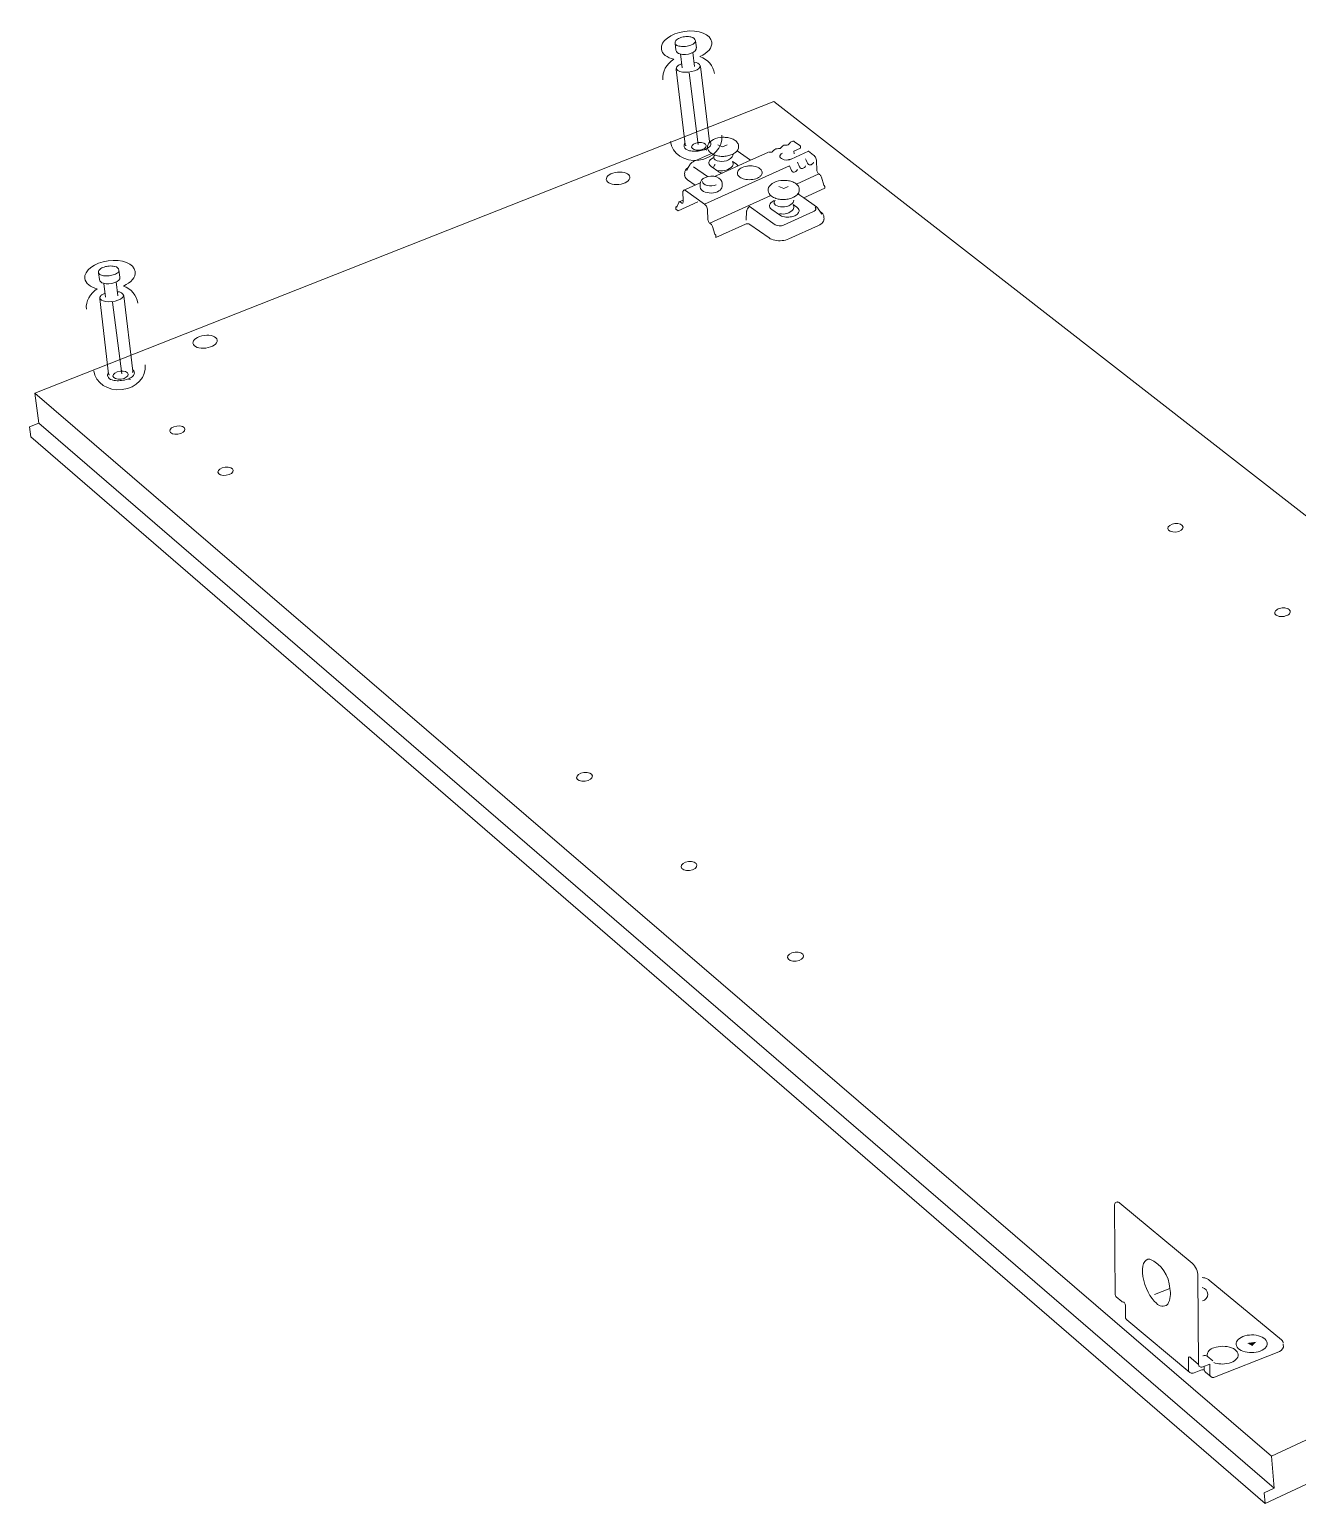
# Model space of a CAD drawing. Header units: metres. Extents: x -0.7 to 7.4, y 0 to 11.2.
# Drawn here: x 0.75558 to 0.79443, y 0.82599 to 0.87114 of the extents above; entities that cross this region are included whole.
import ezdxf

# ---------------------------------------------------------------- set-up
doc = ezdxf.new("R2010")
doc.units = ezdxf.units.M
doc.header["$MEASUREMENT"] = 0
doc.layers.add('PDF7_Geometry_Num_Penna__7', color=7, linetype='Continuous', lineweight=18)
doc.layers.add('PDF7_Solid Fills_Num_Penna__1', color=255, linetype='Continuous', lineweight=18)

msp = doc.modelspace()

# ---------------------------------------------------------------- hatches: boundary and pattern name
at = {"layer": 'PDF7_Solid Fills_Num_Penna__1', "linetype": 'Continuous', "lineweight": 18}
msp.add_hatch(color=255, dxfattribs=at).paths.add_polyline_path([(0.7928900037681903, 0.8309039180591121), (0.7930480482126347, 0.8308125486146677), (0.7931658759904125, 0.8309416652813344)])

# ---------------------------------------------------------------- linework, layer by layer
at = {"layer": 'PDF7_Geometry_Num_Penna__7', "color": 7, "linetype": 'Continuous', "lineweight": 18, "flags": 128}
for points in [[(0.7760113509904125, 0.8705828808368898), (0.7759859509904126, 0.8707931363924454, 0.3140397553512094), (0.7758617732126347, 0.8709081419480009), (0.7758448398793014, 0.8709127280591121), (0.7758077982126347, 0.8709197836146677), (0.7757696982126348, 0.8709236641702232), (0.7757294815459681, 0.8709250752813344), (0.7756889121015236, 0.8709236641702232), (0.7756483426570792, 0.8709197836146677), (0.7756081259904125, 0.8709130808368898), (0.7755689676570792, 0.8709042613924455), (0.7755315732126348, 0.8708933252813342), (0.7754959426570792, 0.8708802725035567), (0.7754631343237459, 0.8708647502813344), (0.7754331482126348, 0.8708471113924454), (0.7754070426570792, 0.8708262975035564), (0.7753872871015236, 0.8708058363924455), (0.7753728232126347, 0.870784316948001), (0.7753636509904125, 0.8707627975035566), (0.7753594176570792, 0.8707405725035565), (0.7753601232126347, 0.8707197586146677), (0.7753848176570792, 0.8705080919480009)], [(0.7764124593237459, 0.8677063308368899), (0.776139056545968, 0.8700124391702232, 0.3151076118772528), (0.7759404426570791, 0.870137322503559)], [(0.7756652759904126, 0.8676555308368897, 0.2352287917129507), (0.775637406545968, 0.8675726280591121), (0.7756395584904126, 0.8675531547257788)], [(0.7756726843237459, 0.8676040252813343, 0.3557342679315884), (0.775696320434857, 0.8675860336146674)], [(0.7757823982126347, 0.8674329280591121), (0.7758014482126347, 0.8674276363924455), (0.7758413121015236, 0.8674195225035566), (0.7758825871015236, 0.8674138780591122), (0.7759273898793013, 0.8674110558368899), (0.7759732509904125, 0.867410703059112), (0.7760194648793014, 0.8674121141702231), (0.7760667371015236, 0.8674163475035567), (0.7761133037681902, 0.8674226975035565), (0.7761595176570792, 0.8674318697257787), (0.7762039676570791, 0.8674428058368899), (0.7762466537681902, 0.8674555058368898), (0.7762861648793014, 0.867471028059112), (0.7763232065459681, 0.86748725583689), (0.7763567204348569, 0.8675059530591122), (0.7763860009904124, 0.8675257086146677), (0.776410695434857, 0.8675468752813343), (0.7764311565459681, 0.8675694530591122), (0.7764463259904125, 0.8675927363924455), (0.7764547926570792, 0.867617078059112), (0.7764572621015237, 0.8676407141702231), (0.7764547926570792, 0.8676696419480009, 0.2150003505593638), (0.7764082259904133, 0.8677440780591134)], [(0.7786972246015236, 0.867594711948001, -0.006080233258626217), (0.7788238718237459, 0.8676045897257788), (0.7788626773793015, 0.8676529202813342), (0.7788993662681902, 0.8676874925035565), (0.7789674523793014, 0.8677160675035565), (0.7789797996015236, 0.8677213591702232), (0.7789942634904126, 0.8677192425035566), (0.7790090801570791, 0.8677143036146676), (0.7790240732126347, 0.8677037555591122), (0.7791824704348569, 0.8675919250035566), (0.7791916426570792, 0.867584869448001), (0.779196581545968, 0.8675756972257789), (0.7791990509904125, 0.8675633500035566), (0.7791991921015237, 0.8675027075035564), (0.7790019893237459, 0.8674148658368898)], [(0.7762652098793014, 0.8657916294480009), (0.7788654290459675, 0.8669635219480007, 0.05680527554903068), (0.7789582096015236, 0.8667807830591121), (0.7789754957126347, 0.8667737275035566), (0.7789945457126347, 0.8667709052813344), (0.7790139484904125, 0.8667737275035566), (0.7790365262681903, 0.8667786663924455)], [(0.7766940818237459, 0.8668224813924456, 0.2687800525654905), (0.7771205901570791, 0.8669537500035566), (0.7771329373793014, 0.8669805611146676), (0.777139992934857, 0.867010194448001), (0.777139992934857, 0.8670391222257787), (0.7771329373793014, 0.8670662861146677), (0.7771255290459681, 0.8670803972257787), (0.7771156512681904, 0.8670948611146677)], [(0.7791113151570792, 0.8670729183368898, 0.03597695894507252), (0.7792019437681903, 0.8668931075035566), (0.7792213465459681, 0.8668832297257787), (0.7792407493237459, 0.8668804075035565), (0.7792601521015237, 0.8668832297257787), (0.7792823771015237, 0.8668902852813344)], [(0.7793576598793014, 0.8671828438924454, 0.04714636033912464), (0.7794477593237459, 0.8670028213924454), (0.7794678676570792, 0.866995413059112), (0.7794869176570792, 0.8669925908368898), (0.7795066732126348, 0.8669925908368898), (0.779528545434857, 0.867000351948001)], [(0.7796476784904126, 0.8656986019480009), (0.7796596729348569, 0.8656873130591121), (0.7796670812681903, 0.8656717908368898), (0.7796720201570793, 0.8656597963924454), (0.7796720201570793, 0.865647801948001), (0.7796720201570793, 0.8656322797257787), (0.7796670812681903, 0.865620638059112), (0.7796596729348569, 0.8656086436146676), (0.7796505007126348, 0.865593826948001), (0.7796353312681903, 0.8655843019480011), (0.7796180451570791, 0.865571601948001), (0.7795986423793014, 0.8655624297257787), (0.7786870293237467, 0.8651479863924432, -0.223623097123386), (0.7784238571015236, 0.8651624502813342), (0.7776350459904126, 0.8657258363924454)], [(0.7785609818237459, 0.8654986827813343, 0.2665531140821646), (0.7789797290459681, 0.8656306569480009), (0.7789924290459681, 0.8656599375035564), (0.7789998373793013, 0.8656888652813343), (0.7789970151570792, 0.8657181458368899), (0.7789896068237459, 0.8657449569480009), (0.778984667934857, 0.8657597736146676), (0.7789754957126347, 0.8657749430591121)], [(0.758345580434857, 0.8635552300035565), (0.7583201804348569, 0.863765485559112, 0.3140397553473135), (0.7581960026570792, 0.8638804911146676), (0.7581790693237458, 0.8638850772257788), (0.7581420276570792, 0.8638921327813344), (0.7581039276570792, 0.8638960133368898), (0.7580637109904126, 0.8638974244480011), (0.7580231415459681, 0.8638960133368898), (0.7579825721015236, 0.8638921327813344), (0.757942355434857, 0.8638854300035564), (0.7579031971015237, 0.8638769633368899), (0.7578658026570791, 0.8638656744480009), (0.7578301721015236, 0.8638526216702233), (0.7577973637681903, 0.863837099448001), (0.7577673776570792, 0.8638194605591121), (0.7577412721015236, 0.8637989994480009), (0.7577215165459681, 0.8637778327813342), (0.7577070526570792, 0.8637566661146676), (0.757697880434857, 0.8637347938924455), (0.7576936471015235, 0.8637129216702232), (0.7576943526570792, 0.8636921077813342), (0.7577190471015236, 0.8634804411146676)], [(0.7587466887681903, 0.8606786800035565), (0.7584732859904125, 0.8629847883368899, 0.3141526789307328), (0.7582746721015236, 0.8631096716702253)], [(0.757999505434857, 0.8606278800035564, 0.235206233538196), (0.7579716359904126, 0.8605449772257787), (0.7579737879348569, 0.8605255038924454)], [(0.7581166276570792, 0.8604052772257788), (0.7581356776570791, 0.860399985559112), (0.7581755415459681, 0.8603918716702232), (0.7582168165459681, 0.8603862272257788), (0.7582616193237459, 0.8603834050035566), (0.758307480434857, 0.8603830522257787), (0.7583536943237459, 0.8603844633368898), (0.7584009665459681, 0.8603886966702233), (0.7584475332126348, 0.8603950466702232), (0.7584937471015236, 0.8604042188924453), (0.7585381971015237, 0.8604151550035566), (0.7585808832126347, 0.8604282077813343), (0.7586203943237458, 0.8604433772257787), (0.7586574359904125, 0.8604599577813343), (0.7586909498793014, 0.8604783022257788), (0.758720230434857, 0.8604980577813344), (0.7587449248793013, 0.860519224448001), (0.7587653859904125, 0.8605418022257787), (0.758780555434857, 0.8605650855591122), (0.7587890221015235, 0.8605894272257787), (0.758791491545968, 0.8606130633368898), (0.7587890221015235, 0.8606419911146675, 0.2133336832047398), (0.7587424554348605, 0.8607164272257842)], [(0.7580069137681903, 0.860576374448001, 0.3557342684645315), (0.7580305498793055, 0.860558382781298)], [(0.7910910487681903, 0.8300513600035566), (0.7910878737681903, 0.8304291850035564), (0.7910885793237459, 0.8304492933368898), (0.7910949293237458, 0.8304641100035566), (0.7911026904348569, 0.8304736350035565), (0.7911153904348569, 0.8304789266702232), (0.7911309126570791, 0.83047469333689), (0.7911454471015236, 0.8304673202813343), (0.7911719054348569, 0.8304422730591121), (0.7913997998793013, 0.8302514202813344), (0.7913821609904126, 0.8329544036146678, 0.1979281271789124), (0.7912079240459681, 0.8333531836146676), (0.7889875759904125, 0.8351910852813342), (0.7889657037681903, 0.8352076658368898), (0.7889434787681903, 0.8352189547257787), (0.7889212537681903, 0.8352245991702231), (0.788901145434857, 0.8352281269480009), (0.7888830832126347, 0.8352235055591121), (0.7888643859904125, 0.8352118638924454), (0.7888488637681903, 0.835194930559112), (0.7888361637681903, 0.8351730583368899), (0.788826991545968, 0.8351448361146676), (0.7888227582126347, 0.8351130861146676), (0.7888212412681903, 0.8350779141702233), (0.7888476996015237, 0.832384279448001), (0.7888508746015237, 0.8323567627813343), (0.7888625162681903, 0.8323338322257788), (0.7888771212681903, 0.8323178866702232), (0.7890464546015236, 0.8321743061146677)], [(0.7900541643237459, 0.8323899591702232), (0.7905177143237458, 0.8325734036146677, -0.1968211789141675), (0.7904555196015236, 0.832092638059112), (0.7904481112681903, 0.8320848769480009, -0.4253825707806638), (0.7901143129348556, 0.8321208602813333)], [(0.791871040434857, 0.8307559277813342, 0.3586276792259968), (0.7916599382126348, 0.8305009047257788), (0.7918331521015236, 0.8303576769480009)]]:
    msp.add_lwpolyline(points, format="xyb", dxfattribs=at)
for points in [[(0.7759859862681903, 0.8707941241702232), (0.7759831640459681, 0.8707687241702232), (0.7759739918237458, 0.8707496741702232), (0.7759591751570791, 0.8707302713924455), (0.7759383612681903, 0.870711926948001), (0.7759129612681903, 0.8706942880591121), (0.7758819168237459, 0.8706773547257787), (0.7758473446015236, 0.8706632436146675), (0.7758095973793014, 0.870649838059112), (0.7757693807126348, 0.870638901948001), (0.7757263418237459, 0.8706304352813344), (0.7756829501570792, 0.8706240852813342), (0.775638852934857, 0.8706205575035565), (0.7755961668237459, 0.8706198519480011), (0.7755545390459682, 0.870621263059112), (0.7755157334904126, 0.8706262019480009), (0.7754793973793014, 0.8706329047257787), (0.7754469418237459, 0.8706420769480009), (0.7754187196015236, 0.8706537186146676), (0.7753957890459681, 0.8706674769480011), (0.7753777973793015, 0.8706826463924454), (0.7753658029348569, 0.8706995797257787), (0.7753598057126347, 0.8707175713924454)], [(0.7755220482126348, 0.8703909697257788), (0.7755732009904125, 0.8699648141702233)], [(0.7759556121015236, 0.8700103225035567), (0.7759044593237459, 0.8704364780591122)], [(0.775558031545968, 0.8700918141702233), (0.7755174621015236, 0.8700738225035566), (0.7754857121015236, 0.8700561836146676), (0.7754578426570792, 0.8700371336146677), (0.7754338537681903, 0.8700166725035565), (0.7754158621015237, 0.8699948002813344), (0.7754031621015237, 0.869971516948001), (0.7753964593237458, 0.8699507030591122), (0.7753950482126347, 0.8699284780591121)], [(0.7753961065459681, 0.869920716948001), (0.775669156545968, 0.8676177836146677)], [(0.7757923112681903, 0.8698164358368898), (0.7760720640459681, 0.8676179247257787)], [(0.8175121287681903, 0.8372456277813344), (0.817450745434857, 0.8385251527813342), (0.7783813121015236, 0.8689360083368898), (0.7557470898793014, 0.8600001472257787)], [(0.7766703046015236, 0.8676122802813344), (0.7768167073793014, 0.8675427830591121), (0.7769549962681903, 0.8676122802813344)], [(0.7768236218237459, 0.8678382697257787), (0.7768596051570792, 0.8678382697257787), (0.7768984107126348, 0.8678361530591121), (0.7769379218237458, 0.8678336836146676), (0.776974257934857, 0.867828391948001), (0.7770112996015236, 0.8678213363924455), (0.7770444607126347, 0.8678118113924453), (0.7770790329348569, 0.8678019336146676), (0.7771107829348569, 0.8677895863924455), (0.7771397107126347, 0.8677772391702232), (0.7771696968237458, 0.8677603058368898), (0.7771961551570792, 0.8677430197257787), (0.7772204968237458, 0.8677264391702233), (0.7772423690459681, 0.8677070363924455), (0.7772596551570792, 0.8676848113924455), (0.7772762357126347, 0.8676604697257787), (0.7772882301570792, 0.8676364808368898), (0.7772984607126348, 0.8676117863924454), (0.7773055162681903, 0.8675874447257789), (0.7773083384904125, 0.86756345583689), (0.7773055162681903, 0.8675369975035565), (0.7773005773793014, 0.8675070113924453), (0.7772914051570792, 0.867480553059112), (0.777279057934857, 0.8674540947257787), (0.7772596551570792, 0.867426578059112), (0.7772374301570791, 0.8674022363924455), (0.7772130884904125, 0.8673771891702232), (0.7771890996015237, 0.8673606086146677), (0.7771644051570792, 0.8673436752813343), (0.7771351246015236, 0.8673263891702232)], [(0.7772618423793014, 0.8674264722257788), (0.7776735340459681, 0.8671368416702231), (0.7782051701570791, 0.8673756722257787)], [(0.7794350946015236, 0.8674093625035566), (0.779445677934857, 0.8674093625035566), (0.7789165112681903, 0.8671712375035564)], [(0.7790040001570792, 0.8673290702813343), (0.7790018834904125, 0.8674147952813342)], [(0.7796060507126348, 0.867295133059112), (0.7794455368237458, 0.8674094330591122)], [(0.7759237209904125, 0.8670947905591121), (0.7759141959904126, 0.8670902044480009), (0.7758947932126347, 0.8670806794480009), (0.7758732737681904, 0.8670662155591121), (0.7758531654348569, 0.8670510461146675), (0.7758387015459681, 0.8670369350035566), (0.7758242376570792, 0.8670196488924453), (0.7758143598793014, 0.8670002461146676), (0.7757653237681903, 0.8669120516702232)], [(0.7764747951570792, 0.8673414880591122), (0.7759237562681903, 0.8670948963924454)], [(0.776788979045968, 0.8667392611146677), (0.7767695762681903, 0.8667459638924454), (0.7767522901570793, 0.8667519611146678), (0.7767378262681903, 0.8667583111146677), (0.7767258318237458, 0.8667667777813344), (0.7767110151570792, 0.8667738333368898), (0.7766961984904125, 0.8667833583368898), (0.7764651290459681, 0.8669495166702232)], [(0.7765282057126347, 0.8672096902813343), (0.7765384362681903, 0.8672149819480011)], [(0.7765889893237459, 0.8670073016702232), (0.7765695865459681, 0.866990015559112), (0.7765572393237459, 0.8669681433368898), (0.7765501837681903, 0.8669462711146675), (0.776552300434857, 0.8669275738924453)], [(0.7769571129348569, 0.8668150730591121), (0.7776736046015236, 0.8671368063924455)], [(0.7771178384904125, 0.8671000822257788), (0.7772271996015236, 0.8670221183368898), (0.7772395468237459, 0.8670118877813344), (0.7772518940459681, 0.8670027155591121), (0.7772596551570792, 0.8669928377813343), (0.777269532934857, 0.8669829600035566), (0.7772762357126347, 0.8669730822257787), (0.7772839968237458, 0.8669610877813343)], [(0.7774180523793014, 0.8669149797257787), (0.7774617968237459, 0.8669319130591122), (0.7775073051570792, 0.8669460241702233), (0.7775591634904125, 0.8669559019480011), (0.7775835051570792, 0.8669587241702232), (0.7776124329348569, 0.8669611936146677), (0.7776639384904125, 0.8669636630591122), (0.7777179134904125, 0.8669611936146677), (0.7777662440459681, 0.8669559019480011), (0.7778149273793014, 0.8669460241702233), (0.7778537329348569, 0.8669343825035565), (0.777890069045968, 0.8669195658368899), (0.7779228773793013, 0.8669058075035566), (0.7779510996015236, 0.8668853463924454), (0.7779754412681903, 0.8668666491702233), (0.7779955496015236, 0.8668444241702232), (0.7780100134904125, 0.866822551948001), (0.7780223607126348, 0.8667975047257788), (0.7780276523793014, 0.8667710463924455), (0.7780276523793014, 0.86674176583689), (0.7780198912681903, 0.8667124852813343), (0.7780050746015236, 0.8666856741702232), (0.7779955496015236, 0.8666712102813343), (0.7779807329348569, 0.8666567463924455), (0.7779683857126348, 0.8666447519480011), (0.7779539218237459, 0.8666324047257788), (0.7779200551570792, 0.8666073575035564), (0.7778808968237458, 0.8665883075035565)], [(0.7782192107126347, 0.8673805758368899), (0.7783388023793014, 0.8673851619480009)], [(0.7788115951570792, 0.8671490830591121), (0.7788264118237459, 0.8671508469480008), (0.7788454618237459, 0.867154021948001), (0.7788655701570791, 0.8671589608368899), (0.7788870896015236, 0.8671631941702233), (0.7789064923793014, 0.8671727191702232)], [(0.7789065276570791, 0.8671728250035564), (0.7789167582126347, 0.8671710611146676)], [(0.7792822007126348, 0.866890179448001), (0.7793016034904126, 0.8669025266702233), (0.7793238284904126, 0.86691734333689), (0.7793411146015237, 0.8669395683368899), (0.7793576951570792, 0.8669635572257788)], [(0.779528545434857, 0.8670002461146676), (0.7795479482126347, 0.8670118877813342), (0.7795673509904125, 0.8670291738924455), (0.7795867537681903, 0.8670492822257787), (0.7796033343237458, 0.8670729183368898)], [(0.7796961501570793, 0.867114793059112), (0.7796940334904124, 0.8671437208368897), (0.779686977934857, 0.8671730013924455), (0.7796746307126348, 0.867202281948001), (0.7796622834904126, 0.8672322680591121), (0.7796453501570791, 0.8672555513924453), (0.7796263001570791, 0.8672774236146676), (0.7796061918237459, 0.8672950625035564)], [(0.7797036996015236, 0.8668365925035565), (0.7796962912681903, 0.8671149341702232)], [(0.7757653590459681, 0.8669120869480009), (0.7757466618237459, 0.8669000925035566), (0.775724084045968, 0.8668803369480009), (0.7757022118237459, 0.8668588175035565), (0.7756821034904124, 0.8668365925035565), (0.7756704618237459, 0.8668129563924454), (0.7756581146015237, 0.8667886147257786), (0.7756538812681902, 0.8667618036146676), (0.7756510590459681, 0.8667342869480009), (0.7756538812681902, 0.8666757258368899)], [(0.7757411584904126, 0.8665368725035565), (0.7757097612681904, 0.8665619197257789), (0.7756875362681903, 0.8665883780591122), (0.7756681334904125, 0.8666176586146677), (0.7756582557126347, 0.8666465863924455), (0.7756536696015237, 0.866675866948001)], [(0.7757652884904126, 0.8669120516702231), (0.775716957934857, 0.8668245627813342)], [(0.775741087934857, 0.8665368019480009), (0.775972862934857, 0.8663713491702231), (0.7761309073793013, 0.8664447269480009)], [(0.7763530162681903, 0.8666348741702231), (0.7759236857126348, 0.8669393213924454)], [(0.7765695512681904, 0.8666398836146675), (0.7768182596015236, 0.8667517141702232)], [(0.7768180832126348, 0.8667518552813344), (0.7769570776570791, 0.8668150025035565)], [(0.7778810732126348, 0.866588378059112), (0.7778369759904126, 0.8665714447257786), (0.7777904093237459, 0.8665590975035565), (0.7777396093237459, 0.8665467502813343), (0.777712445434857, 0.8665446336146676), (0.7776859871015237, 0.8665418113924455), (0.7776320121015237, 0.8665396947257787), (0.7775808593237459, 0.8665418113924455), (0.7775297065459681, 0.8665467502813343), (0.7774834926570792, 0.8665562752813343), (0.7774422176570792, 0.8665686225035565), (0.7774055287681902, 0.8665834391702233), (0.777374131545968, 0.8666007252813344), (0.7773444982126347, 0.8666176586146677), (0.7773226259904126, 0.8666367086146676), (0.7773004009904125, 0.8666589336146676), (0.7772859371015236, 0.866680453059112), (0.7772764121015235, 0.8667055002813342), (0.7772693565459681, 0.8667323113924454), (0.7772718259904124, 0.866761591948001), (0.777278881545968, 0.866790166948001), (0.777293345434857, 0.8668173308368899), (0.7773032232126347, 0.8668317947257786), (0.777315570434857, 0.8668462586146677), (0.7773300343237458, 0.8668589586146676), (0.7773444982126347, 0.866870953059112), (0.7773787176570792, 0.8668949419480009), (0.7774182287681902, 0.8669150502813343)], [(0.7786829018237458, 0.8665195158368898), (0.7787217073793014, 0.8665195158368898), (0.7787580434904126, 0.8665195158368898), (0.7787968490459681, 0.8665149297257788), (0.778833537934857, 0.8665103436146676), (0.7788698740459681, 0.8665029352813342), (0.7789044462681903, 0.8664930575035565), (0.7789386657126348, 0.8664835325035566), (0.7789700629348569, 0.8664711852813342), (0.779001812934857, 0.8664570741702232), (0.7790282712681903, 0.8664419047257786), (0.7790550823793014, 0.8664246186146676), (0.7790801296015236, 0.8664055686146676), (0.7791016490459681, 0.8663861658368899), (0.7791214046015237, 0.8663639408368898), (0.7791383379348569, 0.8663399519480008), (0.7791506851570792, 0.8663152575035565), (0.7791602101570793, 0.8662909158368898), (0.779165149045968, 0.8662665741702232), (0.7791672657126348, 0.8662401158368899), (0.7791672657126348, 0.8662154213924455), (0.7791623268237459, 0.8661861408368899), (0.7791528018237459, 0.8661589769480009), (0.7791383379348569, 0.8661325186146677), (0.7791214046015237, 0.8661060602813342), (0.7790995323793014, 0.8660788963924454), (0.7790744851570791, 0.8660566713924454), (0.7790504962681903, 0.8660372686146676), (0.779024037934857, 0.8660206880591121), (0.7789944046015236, 0.8660034019480009), (0.7789651240459681, 0.8659914075035564), (0.7789309046015237, 0.8659762380591121), (0.7788973907126348, 0.8659642436146676), (0.7788607018237459, 0.8659543658368898), (0.7788240129348569, 0.8659473102813343), (0.7787845018237458, 0.8659402547257786), (0.7787481657126347, 0.865934963059112), (0.7787090073793014, 0.8659324936146675), (0.7786709073793014, 0.8659324936146675), (0.778631749045968, 0.8659324936146675), (0.7785950601570792, 0.8659370797257787), (0.7785583712681903, 0.8659427241702231), (0.7785216823793014, 0.8659473102813343), (0.7784849934904124, 0.8659575408368899), (0.7784511268237458, 0.865966713059112), (0.7784363101570791, 0.8659716519480009)], [(0.7790363851570792, 0.8667785605591121), (0.7790550823793014, 0.8667902022257788), (0.7790773073793015, 0.8668074883368899), (0.7790942407126347, 0.8668272438924455), (0.7791139962681902, 0.8668512327813342)], [(0.7790772368237459, 0.866408038059112), (0.7797619784904126, 0.8667170713924455)], [(0.7797619432126348, 0.8667172125035565), (0.7797478321015237, 0.8667292069480009), (0.7797326626570792, 0.8667489625035565), (0.7797206682126347, 0.8667683652813343), (0.7797111432126347, 0.8667930597257788), (0.7797062043237458, 0.8668149319480009), (0.7797037348793013, 0.8668364513924455)], [(0.7797887896015236, 0.8666977744480009), (0.7797619784904125, 0.8667171772257787)], [(0.7798449518237459, 0.8666149069480009), (0.7798378962681903, 0.8666350152813342), (0.7798283712681904, 0.8666537125035564), (0.7798156712681903, 0.8666709986146677), (0.7798033240459681, 0.8666854625035566), (0.7797888601570793, 0.8666978097257787)], [(0.7799135318237459, 0.8663764997257789), (0.779845092934857, 0.8666149775035565)], [(0.7754901923793014, 0.8658598566702231), (0.7756073146015235, 0.8659131261146676), (0.7755999062681903, 0.8661494872257788)], [(0.7755997298793014, 0.8661496636146677), (0.7756018465459681, 0.8661743580591121), (0.7756071382126347, 0.866193408059112), (0.7756170159904126, 0.8662082247257787), (0.775629010434857, 0.8662177497257787)], [(0.7759729687681903, 0.8663714902813343), (0.775629010434857, 0.8662176791702232), (0.7756413576570792, 0.8662197958368898), (0.7756537048793014, 0.8662197958368898), (0.7756681687681903, 0.8662155625035567), (0.7756822798793015, 0.8662053319480011)], [(0.7763555915459681, 0.8656106544480009), (0.7763531221015236, 0.8656378183368899), (0.7763453609904125, 0.8656667461146677), (0.7763330137681903, 0.8656988488924455), (0.7763210193237459, 0.8657277766702233), (0.7763044387681903, 0.8657524711146676), (0.7762843304348569, 0.8657746961146676), (0.776265280434857, 0.8657916294480009), (0.7756821387681903, 0.8662054377813343)], [(0.7761308015459681, 0.8663105302813343), (0.7761286848793014, 0.8664078969480009)], [(0.7782903659904126, 0.8660524027813343), (0.7764234659904126, 0.8652113805591121), (0.7764090021015236, 0.8652233750035565), (0.7763938326570792, 0.8652403083368898), (0.7763818382126347, 0.8652621805591121), (0.7763723132126348, 0.8652868750035566), (0.7763652576570792, 0.8653091000035564), (0.7763627882126347, 0.8653309722257787)], [(0.7768041484904126, 0.8663324025035566), (0.7767988568237459, 0.8664297691702232)], [(0.7785416848793014, 0.8663362125035565), (0.778688440434857, 0.8662667152813343), (0.7788263765459681, 0.8663362125035565)], [(0.7791237329348569, 0.866110716948001), (0.7793015329348569, 0.8659844225035566)], [(0.7791625032126347, 0.8660836588924454), (0.7791332226570792, 0.8661199950035565)], [(0.7793015682126347, 0.8659843519480009), (0.7799446821015237, 0.8662760991702232), (0.7799446821015237, 0.8663350130591121)], [(0.7799274665459681, 0.8663665161146675), (0.779913355434857, 0.8663763938924455)], [(0.7799446821015237, 0.8663351541702231), (0.779942565434857, 0.8663471486146678), (0.7799355098793014, 0.8663570263924454), (0.7799273959904126, 0.8663665513924453)], [(0.775388027934857, 0.8656377125035566), (0.7753852057126348, 0.8656987430591121)], [(0.7753852762681903, 0.8656986725035565), (0.7753902151570792, 0.865710666948001)], [(0.7754538562681903, 0.8655917102813342), (0.7753878868237459, 0.8656375713924453)], [(0.7754267982126348, 0.8657255541702231), (0.7753901093237459, 0.8657107375035565)], [(0.7753999165459681, 0.8657092558368897), (0.7754147332126348, 0.8656986725035565), (0.7754267276570792, 0.8657258363924454)], [(0.7754217887681903, 0.8657181458368899), (0.7753999165459681, 0.8657093263924454)], [(0.7754266218237458, 0.8657257305591122), (0.7754753051570792, 0.8658425000035564)], [(0.7760558715459681, 0.8658621497257788), (0.7754536798793015, 0.8655915691702232)], [(0.7754903687681903, 0.8658597508368899), (0.7754801382126347, 0.8658523425035565), (0.7754755521015236, 0.8658424647257789)], [(0.7755272340459681, 0.8658523425035565), (0.7755120646015237, 0.8658597508368899), (0.7754993646015236, 0.8658622202813344)], [(0.7755272340459681, 0.8658522719480009), (0.7755536923793014, 0.8658325163924455), (0.7755681562681903, 0.8658254608368898), (0.7755805034904125, 0.8658233441702231), (0.7755928507126347, 0.8658254608368898), (0.7756020229348569, 0.8658356913924454), (0.7756073146015235, 0.8658522719480009), (0.7756073146015235, 0.8658699108368899), (0.7756073146015235, 0.8659133025035566)], [(0.7763626471015237, 0.8653309369480011), (0.7763555915459681, 0.8656106897257787)], [(0.7776348696015236, 0.8657257305591122), (0.7776151140459681, 0.8657013888924454), (0.7775981807126348, 0.8656770472257787), (0.7775837168237458, 0.8656527055591121), (0.7775710168237459, 0.86563083333689), (0.7775593751570792, 0.8656040222257788), (0.7775544362681903, 0.8655916750035566), (0.7775491446015236, 0.8655793277813343), (0.7775350334904125, 0.8653013388924455)], [(0.778324267934857, 0.8656280463924454), (0.7785581596015236, 0.865461888059112), (0.7785899096015236, 0.8654431908368898), (0.778624129045968, 0.8654262575035564), (0.7786654040459681, 0.8654139102813343), (0.7787091484904125, 0.8654043852813341), (0.7787532457126347, 0.8653962713924453), (0.7787969901570791, 0.8653941547257787), (0.7788410873793015, 0.8653941547257787), (0.7788848318237458, 0.8653994463924454), (0.7789236373793014, 0.8654043852813341), (0.7789603262681903, 0.8654139102813343), (0.778994192934857, 0.8654230825035565), (0.7790259429348569, 0.8654354297257787), (0.7790580457126348, 0.8654495408368899), (0.7790848568237458, 0.8654671797257787), (0.7791063762681902, 0.8654869352813342), (0.7791257790459681, 0.8655059852813343), (0.7791430651570792, 0.8655306797257786), (0.7791550596015236, 0.8655550213924453), (0.7791603512681903, 0.8655814797257787), (0.7791582346015236, 0.8656061741702231), (0.7791504734904124, 0.8656322797257787), (0.7791356568237459, 0.8656597963924454), (0.7791162540459681, 0.8656813158368898), (0.7790897957126347, 0.865701424170223), (0.7789797290459681, 0.8657818575035565)], [(0.7783852632126347, 0.865893688059112), (0.778397610434857, 0.865898274170223)], [(0.7793016740459681, 0.8659842813924453), (0.7796911407126348, 0.8657091147257787)], [(0.7796913171015236, 0.8657091852813342), (0.7797036643237458, 0.8656986019480009), (0.7797153059904126, 0.8656887241702231), (0.7797255365459681, 0.8656770825035565), (0.7797354143237458, 0.8656647352813344), (0.779744586545968, 0.865652388059112)], [(0.7797446923793014, 0.8656525291702232), (0.779796197934857, 0.865571743059112)], [(0.7764232896015236, 0.865211239448001), (0.7764504534904125, 0.8651918366702231), (0.7764649173793015, 0.865179489448001), (0.7764772646015236, 0.8651653783368899), (0.7764871423793014, 0.8651480922257788), (0.7764963146015236, 0.8651286894480009), (0.776503722934857, 0.8651068172257789), (0.7765746312681904, 0.8648679866702232)], [(0.7776542371015236, 0.8651724338924454), (0.7776376565459681, 0.8651823116702232), (0.777615431545968, 0.8651893672257787), (0.7775903843237458, 0.8651918366702231), (0.777566395434857, 0.8651918366702231), (0.7775420537681903, 0.8651872505591119), (0.7775198287681903, 0.8651794894480008), (0.7766061343237458, 0.8647681505591122)], [(0.7788434862681903, 0.8647261347257788), (0.7787969196015236, 0.8647070847257788), (0.7787457668237459, 0.864692268059112), (0.7786953196015236, 0.8646806263924454), (0.7786385223793014, 0.8646732180591121), (0.7785824307126348, 0.86467039583689), (0.778526339045968, 0.86467039583689), (0.7784709529348569, 0.864674981948001), (0.778416977934857, 0.8646848597257787), (0.7783658251570792, 0.864697206948001), (0.7783192584904125, 0.8647141402813343), (0.7782758668237458, 0.8647338958368899), (0.778239177934857, 0.8647578847257787), (0.7776542723793014, 0.8651723986146678)], [(0.7799231626570792, 0.8653355583368899), (0.779920340434857, 0.8653041611146677), (0.7799083459904126, 0.8652724111146677), (0.7798914126570792, 0.8652434833368899), (0.779866365434857, 0.8652138500035566), (0.7798353209904125, 0.8651842166702233), (0.7797982793237458, 0.8651605805591122), (0.7797548876570792, 0.8651383555591121), (0.7788433098793014, 0.8647259583368899)], [(0.7798256548793013, 0.8655498708368897), (0.7797963743237458, 0.865571743059112), (0.7798524659904125, 0.8654821375035565)], [(0.7799205521015237, 0.8653962361146676), (0.7799205521015237, 0.8654159916702232), (0.7799156132126347, 0.8654378638924454), (0.7799060882126347, 0.8654572666702232), (0.779896210434857, 0.8654770222257787), (0.7798838632126347, 0.8654964250035565), (0.7798665771015236, 0.8655158277813343), (0.7798471743237458, 0.8655331138924455), (0.7798256548793013, 0.865549694448001), (0.7798108382126347, 0.865549694448001)], [(0.7799204109904125, 0.8653963772257788), (0.7799232332126347, 0.8653356994480009)], [(0.7766062401570791, 0.8647680094480009), (0.7766062401570791, 0.864826570559112), (0.7766041234904125, 0.8648389177813343), (0.7765967151570792, 0.8648505594480009), (0.7765889540459681, 0.8648579677813344), (0.7765744901570791, 0.864867845559112)], [(0.7583202157126347, 0.8637661205591121), (0.7583173934904125, 0.8637410733368899), (0.7583082212681903, 0.8637216705591121), (0.7582934046015236, 0.8637026205591122), (0.7582725907126348, 0.8636842761146677), (0.7582471907126348, 0.8636666372257787), (0.7582161462681902, 0.8636500566702232), (0.7581815740459681, 0.8636355927813344), (0.7581438268237458, 0.8636221872257787), (0.7581036101570792, 0.8636112511146676), (0.7580605712681904, 0.863602784448001), (0.7580171796015236, 0.863596434448001), (0.7579730823793014, 0.8635929066702231), (0.7579303962681903, 0.8635918483368898), (0.7578887684904125, 0.8635936122257788), (0.757849962934857, 0.8635985511146675), (0.7578136268237459, 0.8636052538924455), (0.7577811712681902, 0.8636144261146675), (0.757752949045968, 0.8636260677813344), (0.7577300184904124, 0.8636398261146676), (0.7577120268237458, 0.86365534833689), (0.7577000323793014, 0.8636722816702231), (0.7576940351570792, 0.8636899205591121)], [(0.7578562776570792, 0.8633633188924454), (0.757907430434857, 0.8629371633368899)], [(0.7582898415459681, 0.8629826716702232), (0.7582386887681903, 0.8634088272257788)], [(0.7578922609904125, 0.8630638105591121), (0.7578516915459681, 0.8630461716702232), (0.7578199415459681, 0.8630285327813343), (0.7577920721015237, 0.8630094827813344), (0.7577680832126348, 0.8629890216702232), (0.7577500915459681, 0.8629667966702231), (0.7577373915459681, 0.8629438661146677), (0.7577306887681903, 0.8629230522257787), (0.7577292776570792, 0.8629008272257788)], [(0.7577303359904125, 0.8628930661146677), (0.7580033859904125, 0.8605904855591121)], [(0.7581265759904126, 0.8627886086146677), (0.7584063287681903, 0.8605900975035565)], [(0.7557470193237459, 0.8600001472257788), (0.7558644943237459, 0.8590808083368898)], [(0.7934139140459681, 0.826314279170223), (0.7937158918237458, 0.826454331948001), (0.7936372223793013, 0.8274347013924453), (0.7557471251570792, 0.8600003236146677)], [(0.7558646707126347, 0.8590808436146676), (0.7555778623793015, 0.8589654852813343)], [(0.7555778976570792, 0.8589654147257788), (0.7556195254348569, 0.8586620258368899)], [(0.7937157859904125, 0.8264544025035565), (0.7558648471015236, 0.8590807025035566)], [(0.7556195607126347, 0.8586620611146676), (0.7934408662681903, 0.8259884888924455), (0.8175119523793014, 0.8372456277813344)], [(0.7936372223793013, 0.8274347013924453), (0.8174507807126348, 0.8385249763924454)], [(0.7915100429348569, 0.832908613059112), (0.7915530818237458, 0.832904026948001), (0.7915954151570792, 0.8328966186146676), (0.7916328096015236, 0.8328853297257788), (0.7916677346015236, 0.8328708658368897), (0.7916998373793014, 0.8328542852813343), (0.791725942934857, 0.8328352352813342)], [(0.7917260487681903, 0.8328352352813344), (0.7939450209904125, 0.830999026948001)], [(0.7890512876570792, 0.8321711663924454), (0.7890682209904125, 0.8321630525035566), (0.7890907987681903, 0.8321570552813342), (0.7891172571015237, 0.8321581136146676), (0.789127840434857, 0.8321372997257788), (0.7891419515459681, 0.8321143691702232), (0.7891514765459681, 0.8320910858368898), (0.7891581793237459, 0.8320660386146677), (0.7891592376570792, 0.8320406386146677)], [(0.7891717612681902, 0.8316568163924455), (0.7891622362681903, 0.8316652830591121), (0.7891594140459681, 0.8320406386146677)], [(0.7911294662681903, 0.8300017241702231), (0.7892004773793013, 0.831614976948001), (0.7891831912681903, 0.831634026948001), (0.7891719023793013, 0.8316569575035565)], [(0.7939448798793014, 0.830999168059112), (0.7939663993237458, 0.830978354170223), (0.7939829798793013, 0.8309522486146677), (0.7939942687681902, 0.830929318059112), (0.793996385434857, 0.8309039180591121)], [(0.7939979023793015, 0.8307781880591121), (0.7939919051570792, 0.8308737908368898)], [(0.7918907607126348, 0.8298539102813344), (0.7938624357126348, 0.830630726948001)], [(0.7930908401570792, 0.8306153811146678), (0.7930478012681903, 0.8306118533368899), (0.7930051151570792, 0.8306111477813343), (0.7929624290459681, 0.830613264448001)], [(0.7910910134904126, 0.8300513600035566), (0.791103007934857, 0.8300326627813344), (0.7911142968237458, 0.8300171405591121), (0.7911294662681903, 0.8300016183368899)], [(0.7911293604348569, 0.8300016536146677), (0.7911491159904126, 0.8299882480591122), (0.7911734576570792, 0.8299822508368899), (0.7912013271015237, 0.8299780175035566), (0.7912316659904125, 0.8299822508368899), (0.7912620048793014, 0.8299907175035565)], [(0.7912620048793014, 0.8299907880591121), (0.791472260434857, 0.8300747491702232)], [(0.7915302218237459, 0.8301747616702232), (0.791501294045968, 0.8301662950035567), (0.7914741301570792, 0.8301648838924455), (0.7914487301570792, 0.8301715866702233), (0.7914293273793014, 0.8301842866702231), (0.7914127468237458, 0.830200514448001), (0.7914039273793014, 0.8302234450035565), (0.7913996940459681, 0.8302513144480009)], [(0.7914720134904125, 0.8300745375035565), (0.7914974134904125, 0.8300837097257787), (0.7915238718237458, 0.8300847680591121), (0.7915482134904126, 0.8300861791702232), (0.7915736134904124, 0.8300801819480009), (0.7915739662681903, 0.8300921763924454), (0.7915722023793014, 0.8301027597257786), (0.7915714968237458, 0.8301934236146675)], [(0.791742770434857, 0.8302584758368898), (0.7915300454348569, 0.8301748675035564)], [(0.7917828107126348, 0.8298690797257787), (0.7916103023793014, 0.8300123075035566), (0.7915937218237459, 0.8300310047257788), (0.791582432934857, 0.8300539352813343), (0.7915736134904124, 0.8300800408368899)], [(0.7917441462681902, 0.8299587558368898), (0.7917427351570792, 0.8302586169480008)], [(0.7917829165459681, 0.8298690091702232), (0.7917663359904125, 0.8298873536146677), (0.791754341545968, 0.829907461948001), (0.7917455221015237, 0.8299307452813344), (0.7917441109904124, 0.8299586147257788)], [(0.7920803787681903, 0.8302629561146676), (0.7920225232126347, 0.8302682477813342), (0.7919671371015237, 0.8302756561146677), (0.7919128093237459, 0.8302911783368899), (0.7918630676570793, 0.830306700559112)], [(0.792198382934857, 0.8302631325035564), (0.7921384107126348, 0.8302599575035565), (0.7920805551570792, 0.8302631325035564)], [(0.7918731571015236, 0.8298467841702232), (0.7918470515459681, 0.8298457258368899), (0.7918220043237458, 0.8298496063924454), (0.7917997793237459, 0.8298552508368898), (0.7917828459904125, 0.8298690091702232)], [(0.7934139846015237, 0.8263143497257787), (0.7934407957126348, 0.825988383059112)]]:
    msp.add_lwpolyline(points, dxfattribs=at)
msp.add_lwpolyline([(0.7771135346015235, 0.8672389708368898), (0.7771227068237458, 0.8672608430591121), (0.777130467934857, 0.8672830680591121), (0.7771329373793014, 0.8673045875035565), (0.7771305737681903, 0.8673242372257788), (0.7771055265459681, 0.8673115372257788), (0.7770720126570791, 0.8672998955591121), (0.7770374404348569, 0.8672875483368899), (0.7770007515459681, 0.8672776705591121), (0.7769647682126347, 0.867271320559112), (0.7769280793237459, 0.8672632066702232), (0.7768892737681903, 0.8672586205591122), (0.7768501154348569, 0.8672557983368899), (0.7768113098793014, 0.8672557983368899), (0.7767742682126347, 0.8672557983368899), (0.7767351098793014, 0.8672586205591122), (0.7766984209904125, 0.8672632066702232), (0.7766624376570792, 0.867271320559112), (0.7766285709904125, 0.8672776705591121), (0.7765939987681902, 0.8672875483368899), (0.7765798876570792, 0.8672928400035566, 0.5486209259489603), (0.7765848265459655, 0.867151093892441, 0.342050558949946)], format="xyb", close=True, dxfattribs=at)
msp.add_lwpolyline([(0.7937743471015236, 0.853204341948001), (0.7938011582126347, 0.8531870558368899), (0.793830791545968, 0.8531754141702232), (0.7938678332126347, 0.8531648308368899), (0.7939041693237459, 0.8531581280591122), (0.7939457971015236, 0.8531581280591122), (0.7939853082126347, 0.8531581280591122), (0.7940269359904125, 0.8531648308368899), (0.7940660943237459, 0.8531754141702232), (0.7941031359904126, 0.8531870558368899), (0.7941345332126347, 0.853204341948001), (0.7941616971015236, 0.8532216280591121), (0.7941835693237459, 0.8532435002813342), (0.7941983859904126, 0.8532653725035565), (0.7942082637681903, 0.8532879502813342), (0.7942082637681903, 0.8533129975035566), (0.7942033248793013, 0.853334516948001), (0.794191330434857, 0.8533535669480009), (0.7941715748793015, 0.8533736752813343), (0.7941447637681903, 0.8533909613924454), (0.7941151304348569, 0.8534029558368899), (0.7940780887681902, 0.8534128336146677), (0.7940417526570792, 0.8534205947257787), (0.7939997721015236, 0.8534227113924454), (0.7939606137681903, 0.8534205947257787), (0.7939189859904124, 0.8534128336146677), (0.7938798276570792, 0.8534057780591121), (0.7938427859904125, 0.8533909613924454), (0.7938110359904125, 0.8533761447257788), (0.7937838721015237, 0.853356741948001), (0.7937619998793014, 0.853334516948001), (0.7937475359904126, 0.8533129975035566), (0.7937376582126346, 0.8532907725035564), (0.7937376582126346, 0.8532685475035566), (0.7937422443237458, 0.8532435002813342), (0.7937545915459681, 0.8532240975035565)], close=True, dxfattribs=at)
at = {"layer": 'PDF7_Geometry_Num_Penna__7', "color": 7, "linetype": 'Continuous', "lineweight": 18}
for centre, radius, start, end in [((0.7762641921343484, 0.8672227621203692), 0.0002381284170378528, 71.9379175697826, 86.49348669164577), ((0.758598421578846, 0.8601951112873172), 0.0002381284167538578, 71.93791756099395, 86.49348670030551), ((0.7894877167593419, 0.8325341510696771), 0.001030802368858774, 2.162705382883433, 66.14136953843936), ((0.791472360319825, 0.8323968649066299), 0.0002087102840973021, 282.1002366795253, 78.39454245211658)]:
    msp.add_arc(centre, radius, start, end, dxfattribs=at)
for centre, major_axis, ratio, start_param, end_param in [((0.7757004478750739, 0.8705338336242835), (0.0003124104619918189, 3.81974713955513e-05), 0.48501865358598, 3.9906310943408, 6.348375499311178), ((0.7757639722877221, 0.8699900402714927), (0.000364834781687473, 4.328575700718317e-05), 0.4217267110585797, 3.073552717463853, 6.287016884636921), ((0.7768188787932296, 0.8675478608433561), (0.0004667034574821206, 1.762754633516384e-05), 0.6214312521186611, 1.537092858305529, 4.151458259485018), ((0.7769241273481309, 0.8670683764885019), (0.0005287022243140038, 1.122886864413086e-05), 0.4231710412101755, 2.408368770455248, 3.651342320441437), ((0.7787797055603783, 0.8672609132803893), (-0.0002095630091016876, 1.370966107307343e-08), 0.5664547436075906, 5.358922726121171, 8.566763762895345), ((0.7764635245835046, 0.8664286178816106), (0.0003353443388282029, 1.412845722670308e-05), 0.6555071634496296, 6.224867871884291, 9.454153231695493), ((0.7786922657299558, 0.8662247377441253), (0.0004830274512692689, 8.51669678358924e-06), 0.6105481678780014, 1.579489143054521, 4.143140190436381), ((0.7764674515962913, 0.866325720325706), (0.0003366699963094354, 1.334708773048643e-05), 0.5728306066732403, 3.15113614224389, 6.248653358900333), ((0.7764641017888718, 0.8664943892658542), (0.0002622233147975273, 8.475860529877364e-06), 0.5433519811838595, 3.124650950448005, 5.338161506595296), ((0.7786115247704888, 0.8657506128559235), (0.0003561617490321912, 1.430136921887204e-05), 0.5426882735232591, 2.237094386513093, 3.752544976630036), ((0.7580294501288651, 0.8635099818975076), (0.0003174209642217152, 3.469627104213392e-05), 0.4911632248476724, 4.028721145812363, 6.344536390741247), ((0.7580981739140239, 0.8629623732052956), (0.000364748055467934, 4.325372475055823e-05), 0.4217085761212551, 3.071335378793253, 6.284976925590718), ((0.7900947471597549, 0.8327595610875052), (-0.0002605090912097818, 0.0007080942621434659), 0.4501760330505433, 6.077711086790339, 8.787065124097602), ((0.7930204517596446, 0.8308817294702224), (0.0004725355756644012, 6.971280036682792e-06), 0.5710010719114527, 2.150536223530042, 4.581029781407802), ((0.7930298632485869, 0.8308834248074828), (0.0004732782818026582, 4.209647061714783e-06), 0.5719976552650984, 4.83620123778259, 8.459820568370949), ((0.7921364222060178, 0.8305325253234154), (0.0004777646648284061, 7.507739541390281e-06), 0.5696258947269597, 4.833704727476237, 8.433715850889023)]:
    msp.add_ellipse(centre, major_axis=major_axis, ratio=ratio, start_param=start_param, end_param=end_param, dxfattribs=at)
for centre, major_axis, ratio in [((0.7760923572770455, 0.8675623964426099), (0.0002244960562898246, 2.43352783905193e-05), 0.5236806816285294), ((0.7736148189726642, 0.8665821614463121), (0.0003618631200811295, 3.885871816811105e-05), 0.5207369118198143), ((0.7609578100275586, 0.861576416093353), (0.000370140954528808, 4.775688209468497e-05), 0.5254950606576798), ((0.7583695277308887, 0.8605532857045096), (0.0002329216823360181, 3.049632116980395e-05), 0.522458895620236), ((0.7601093416622943, 0.858869915933589), (0.0002335505836909002, 3.170696179355392e-05), 0.5268695326580252), ((0.7615891026370398, 0.8576091409214787), (0.000234685927106959, 3.127204363750913e-05), 0.5295243114796655), ((0.790690473612496, 0.8558764881817625), (0.0002343678637366508, 2.380925310696557e-05), 0.5469449453522), ((0.7725851154155258, 0.8482468562237406), (0.0002412057739592521, 2.95545645069284e-05), 0.5544288852849871), ((0.7757871615271922, 0.8455180731407822), (0.0002429728402332243, 2.981683625669085e-05), 0.56128255786008), ((0.7790516256275841, 0.8427388809705508), (0.0002459001245060932, 2.707097289633698e-05), 0.5677292071078712)]:
    msp.add_ellipse(centre, major_axis=major_axis, ratio=ratio, dxfattribs=at)
for points in [[(0.775653140434857, 0.871083719448001), (0.7752269848793013, 0.87102515833689), (0.7749080737681904, 0.8707824472257788), (0.774940882101524, 0.8705411472257786)], [(0.7764842848793014, 0.8707524611146675), (0.7764518293237458, 0.8709937611146678), (0.776078590434857, 0.8711419277813344), (0.7756531404348573, 0.8710837194480009)], [(0.776123040434857, 0.8703107833368897), (0.776357990434857, 0.8704173222257788), (0.7765075682126347, 0.8705845388924456), (0.7764842848793014, 0.8707524611146679)], [(0.7749408821015237, 0.8705411472257788), (0.7749613432126349, 0.8703922750035564), (0.7751112737681903, 0.8702797388924456), (0.7753225876570788, 0.8702282333368899)], [(0.7753225876570792, 0.8702282333368899), (0.7750968098793014, 0.8700846527813342), (0.7749592265459683, 0.8698497027813344), (0.7749888598793019, 0.8695999361146681)], [(0.7753855232126348, 0.8705077391702233), (0.7753982232126349, 0.8704484725035565), (0.7754398509904126, 0.8704103725035565), (0.7755079371015237, 0.8703948502813342)], [(0.7765650709904126, 0.8697897305591121), (0.7765364959904125, 0.8700296194480008), (0.776361165434857, 0.8702197666702233), (0.7761230404348571, 0.8703107833368895)], [(0.7760852932126348, 0.8671368416702231), (0.7765206209904125, 0.8671890527813344), (0.7768370626570793, 0.867530894448001), (0.7767929654348572, 0.8678995472257788)], [(0.7752171071015236, 0.8677097527813342), (0.7752612043237458, 0.8673411000035566), (0.7756496126570792, 0.8670846305591122), (0.7760852932126346, 0.8671368416702234)], [(0.7756409343237458, 0.8675507558368899), (0.775661042657079, 0.8674869030591121), (0.7757054926570792, 0.8674540947257788), (0.7757823982126348, 0.8674329280591121)], [(0.775669156545968, 0.8676177836146677), (0.7756737966131838, 0.8676177836146677), (0.7756675478017685, 0.8676040252813341), (0.7756726843237459, 0.8676040252813341)], [(0.7763937621015237, 0.8676692891702232), (0.7764039926570792, 0.8676703475035565), (0.7764114009904127, 0.8676781086146678), (0.7764128121015238, 0.8676883391702231)], [(0.7764131648793015, 0.8676922197257789), (0.776417764538776, 0.8676922197257789), (0.7764080957036251, 0.86770633083689), (0.7764124593237458, 0.86770633083689)], [(0.7783388023793014, 0.8673851619480009), (0.7783388023793014, 0.8673851619480009), (0.7783998329348569, 0.8674775897257787), (0.7784509857126347, 0.8674849980591118)], [(0.7784509857126347, 0.8674849980591121), (0.7785021384904124, 0.8674924063924454), (0.7785776329348565, 0.8674924063924458), (0.7785776329348568, 0.8674924063924458)], [(0.7785776329348569, 0.8674924063924454), (0.7785776329348569, 0.8674924063924454), (0.7786510107126347, 0.867589773059112), (0.778697224601524, 0.867594711948001)], [(0.7784297132126348, 0.8659085047257786), (0.7784297132126348, 0.8659085047257786), (0.7783369326570793, 0.8658217213924455), (0.7784413548793012, 0.8657575158368902)], [(0.7784413548793014, 0.86575751583689), (0.7785461298793014, 0.8656933102813343), (0.7787450965459681, 0.8656732019480011), (0.7789066687681905, 0.8657758602813345)], [(0.7789066687681904, 0.8657758602813344), (0.7789719326570792, 0.8658171352813343), (0.7789938048793014, 0.8658704047257788), (0.7789966271015238, 0.865917324170223)], [(0.7579873698793014, 0.8640560686146677), (0.7575612143237459, 0.8639978602813342), (0.7572423032126347, 0.8637547963924455), (0.7572751115459682, 0.8635134963924456)], [(0.7588185143237458, 0.8637248102813343), (0.7587860587681904, 0.8639664630591122), (0.7584128198793014, 0.8641142769480011), (0.757987369879301, 0.8640560686146679)], [(0.757275111545968, 0.8635134963924455), (0.7572955726570791, 0.8633646241702233), (0.7574455032126347, 0.8632517352813344), (0.7576568171015239, 0.8632005825035566)], [(0.7577197526570791, 0.8634804411146676), (0.7577324526570791, 0.8634208216702233), (0.757774080434857, 0.8633827216702231), (0.7578421665459679, 0.863367199448001)], [(0.7584572698793014, 0.8632831325035566), (0.7586922198793016, 0.8633896713924455), (0.7588417976570793, 0.863556888059112), (0.758818514323746, 0.863724810281334)], [(0.7576568171015237, 0.8632005825035566), (0.7574310393237459, 0.8630566491702232), (0.7572934559904128, 0.8628220519480011), (0.7573230893237461, 0.8625722852813348)], [(0.758899300434857, 0.8627620797257787), (0.7588707254348569, 0.8630019686146678), (0.7586953948793016, 0.86319211583689), (0.7584572698793017, 0.8632831325035567)], [(0.7575513365459681, 0.8606821019480011), (0.7575954337681904, 0.8603134491702231), (0.7579838421015237, 0.8600569797257787), (0.7584195226570793, 0.86010919083689)], [(0.7584195226570792, 0.86010919083689), (0.7588548504348569, 0.860161401948001), (0.7591712921015238, 0.8605028908368898), (0.7591271948793015, 0.8608718963924458)], [(0.7587279915459682, 0.8606416383368899), (0.7587382221015238, 0.8606426966702232), (0.758745630434857, 0.8606504577813344), (0.7587470415459683, 0.8606606883368902)], [(0.7587473943237458, 0.8606645688924455), (0.7587519939832207, 0.8606645688924455), (0.7587423251480695, 0.8606786800035569), (0.7587466887681901, 0.8606786800035569)], [(0.7579751637681903, 0.8605231050035566), (0.7579952721015235, 0.8604592522257788), (0.7580397221015235, 0.8604264438924455), (0.7581166276570792, 0.8604052772257788)], [(0.7580033859904125, 0.8605904855591121), (0.758008375021591, 0.8605904855591121), (0.758001777246213, 0.8605763744480008), (0.7580069137681906, 0.8605763744480008)], [(0.7915272937681903, 0.8305125463924454), (0.7915272937681903, 0.8305125463924454), (0.7916010243237459, 0.8305432380591122), (0.7916599382126348, 0.8305009047257788)], [(0.7938624357126348, 0.830630726948001), (0.7938624357126348, 0.830630726948001), (0.793998607934857, 0.8307072797257787), (0.7939979023793016, 0.830778188059112)], [(0.7917828107126348, 0.8298690797257787), (0.7917828107126348, 0.8298690797257787), (0.791841371823746, 0.8298345075035566), (0.791890760712635, 0.8298539102813345)]]:
    msp.add_open_spline(points, degree=3, dxfattribs=at)

doc.saveas('drawing.dxf')
